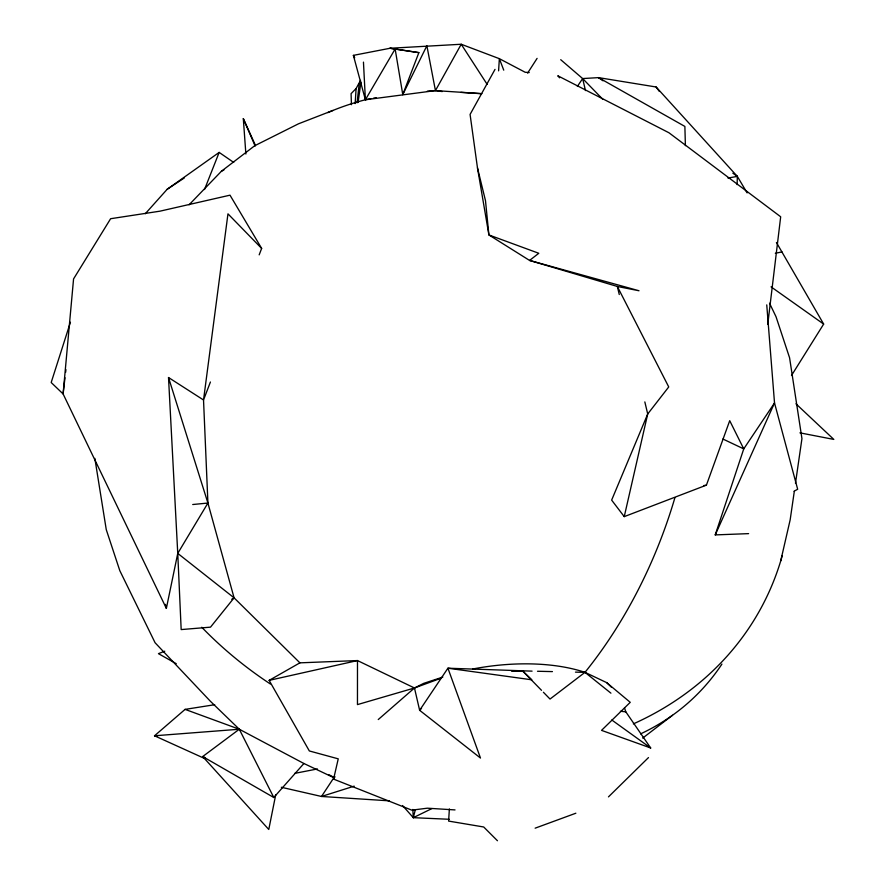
<?xml version="1.0" encoding="UTF-8"?>
<svg xmlns="http://www.w3.org/2000/svg" width="885" height="885" viewBox="0 0 885 885"><rect width="100%" height="100%" fill="white"/><g stroke="black" fill="none" stroke-linecap="round" stroke-linejoin="round"><path stroke-width="1.33" d="M737.128 184.611L737.327 176.38L656.117 86.995L598.548 77.626L582.651 78.566L560.714 59.693M449.37 808.923L448.618 821.092L483.708 826.988L497.459 840.75M355.139 103.6L356.102 88.533L360.56 80.336M498.587 70.844L499.361 58.675L461.218 44.25L390.031 48.266L353.38 55.368L365.394 99.762L435.442 90.602L481.871 93.644M357.064 102.826L359.177 83.92M64.992 377.74L63.1 393.936L166.358 608.404L177.752 553.39L168.515 377.519L203.528 399.987L207.92 503.045L234.082 597.84L299.904 662.843L357.485 660.564L414.468 687.988L441.438 678.065M65.623 372.342L65.944 369.642M767.749 324.419L780.681 216.781L668.949 132.761L557.771 75.756L559.585 77.825M358.104 102.472L360.925 82.028M794.299 491.407L790.172 519.816L780.714 560.902M795.471 483.287L801.943 438.639L789.575 357.761L776.012 316.697L769.53 303.212M275.722 794.752L268.774 829.477L202.687 756.553L239.304 729.24L303.909 763.501L333.601 777.572M748.61 533.633L715.235 534.905L743.743 448.894L729.716 420.696L706.418 485.146L624.246 516.63L647.709 413.992L668.739 386.944L617.343 286.463L529.573 260.433L488.907 234.945L477.469 167.851L470.079 114.419L495.014 69.384M455.034 809.919L427.344 808.193L411.802 810.151L333.579 779.11L338.247 758.843L309.341 750.956L269.14 680.366L299.904 662.843M449.16 819.278L413.306 817.674L415.319 809.797M70.435 322.228L51.186 382.519L63.1 393.936L73.566 278.919L110.614 218.717L160.019 211.161L230 195.176L261.65 248.419L259.183 254.847M210.42 382.01L203.528 399.987L227.965 213.838L261.65 248.419M327.837 112.616A136.633 63.72 -8.9 0 1 365.394 99.762L395.141 48.996L402.775 94.595L418.87 52.635L390.031 48.266L418.87 52.635M204.512 189.534L219.159 152.408L233.717 162.431M715.235 534.905L774.519 402.952L766.753 304.882M402.775 94.595L426.869 45.755L435.442 90.602L442.257 91.564M333.579 779.11L334.984 776.764M177.752 553.39L234.082 597.84L210.508 627.155L181.171 629.578L177.752 553.39L207.92 503.045L168.515 377.519M791.5 375.494L823.658 324.087L776.422 242.468M527.615 73.101L537.095 58.377M334.043 777.45L321.509 796.467L281.341 787.274M577.374 86.431L582.651 78.566L602.84 99.363M205.154 757.726L202.687 756.553L273.797 797.507L303.909 763.501M145.273 213.761L167.165 189.29L219.159 152.408M421.526 708.332L419.634 710.301L480.478 758.047L447.921 668.208L532.073 671.14M189.091 204.8L221.438 171.225L254.692 145.748L298.488 123.811L333.014 110.426M356.102 88.533L351.079 93.666L351.445 104.707M608.471 796.876L648.484 757.582M378.249 719.549L414.468 687.988L423.672 683.375L442.81 677.08M214.712 704.703L185.087 709.383L154.521 735.789L204.546 758.467M642.687 738.101L672.489 715.279M167.165 189.29L184.334 177.929M231.737 599.256L234.082 597.84M794.077 491.23L797.662 489.25L774.519 402.952L743.743 448.894L722.901 439.015M221.438 171.225L223.905 170.008M402.542 805.516L413.306 817.674L431.902 808.569M164.754 651.216L158.437 653.65L176.27 663.684M535.137 828.172L575.858 813.215M354.199 786.145L321.509 796.467L389.444 800.848M269.14 680.366L357.485 660.564L357.463 704.604L414.468 687.988L419.634 710.301L447.921 668.208L531.819 679.802L522.581 670.918L511.641 671.239M775.326 253.276L782.008 251.915M370.771 98.722L365.394 99.762L363.458 62.127M373.459 98.202L376.147 97.682M294.716 773.368L317.472 768.954M727.957 178.073L737.327 176.38L747.106 192.897M703.708 485.577L706.418 485.146M192.72 504.527L207.92 503.045M427.344 91.155L435.442 90.602L461.218 44.25L487.137 84.34M537.505 671.261L552.428 671.604M575.482 672.135L584.985 672.346L606.69 682.634L630.242 702.325L601.534 730.368L650.685 747.991L625.806 711.828L624.5 707.9M460.875 92.372L481.451 93.699M529.23 72.559L525.159 72.26L499.361 58.675L503.742 70.158M620.429 711.274L625.806 711.828M157.253 736.099L154.521 735.789L239.304 729.24L273.797 797.507M799.929 432.853L833.814 439.414L795.947 403.803M468.342 92.726L470.92 93.312M185.087 709.383L239.304 729.24L210.298 701.174L155.085 642.742L119.818 570.681L106.266 529.65L94.85 458.364M328.954 774.718L333.756 777.318M771.056 286.851L823.658 324.087M603.028 80.812L598.548 77.626L684.879 126.433L685.399 145.682M732.846 173.195L737.327 176.38M611.812 720.003L650.685 747.991M610.915 693.165L584.985 672.346A134.597 62.78 -8.9 0 0 472.612 669.027M606.69 682.634L611.325 687.125M522.581 670.918L541.509 690.322M543.401 692.258L550.027 699.05L584.985 672.346A354.376 233.33 -71.4 0 0 674.912 497.702M624.246 516.63L611.646 500.113L647.709 413.992L644.833 401.912M656.117 86.995L659.358 91.443M353.38 55.368L354.708 57.791M245.875 154.012L243.32 118.656L255.477 145.439M243.32 118.656L255.168 146.058M477.469 167.851L485.489 200.696L488.907 234.945L538.799 253.287L529.573 260.433L639.014 290.756L617.343 286.463L619.268 294.517M582.651 78.566L585.483 90.58M165.429 604.378L166.358 608.404M412.819 809.454L413.306 817.674M721.928 664.104A354.376 262.613 45.5 0 1 640.618 733.864M782.218 555.758A354.376 297.968 26.1 0 1 633.35 723.886M270.379 683.994A354.376 297.968 26.1 0 1 201.758 627.255"/></g></svg>
